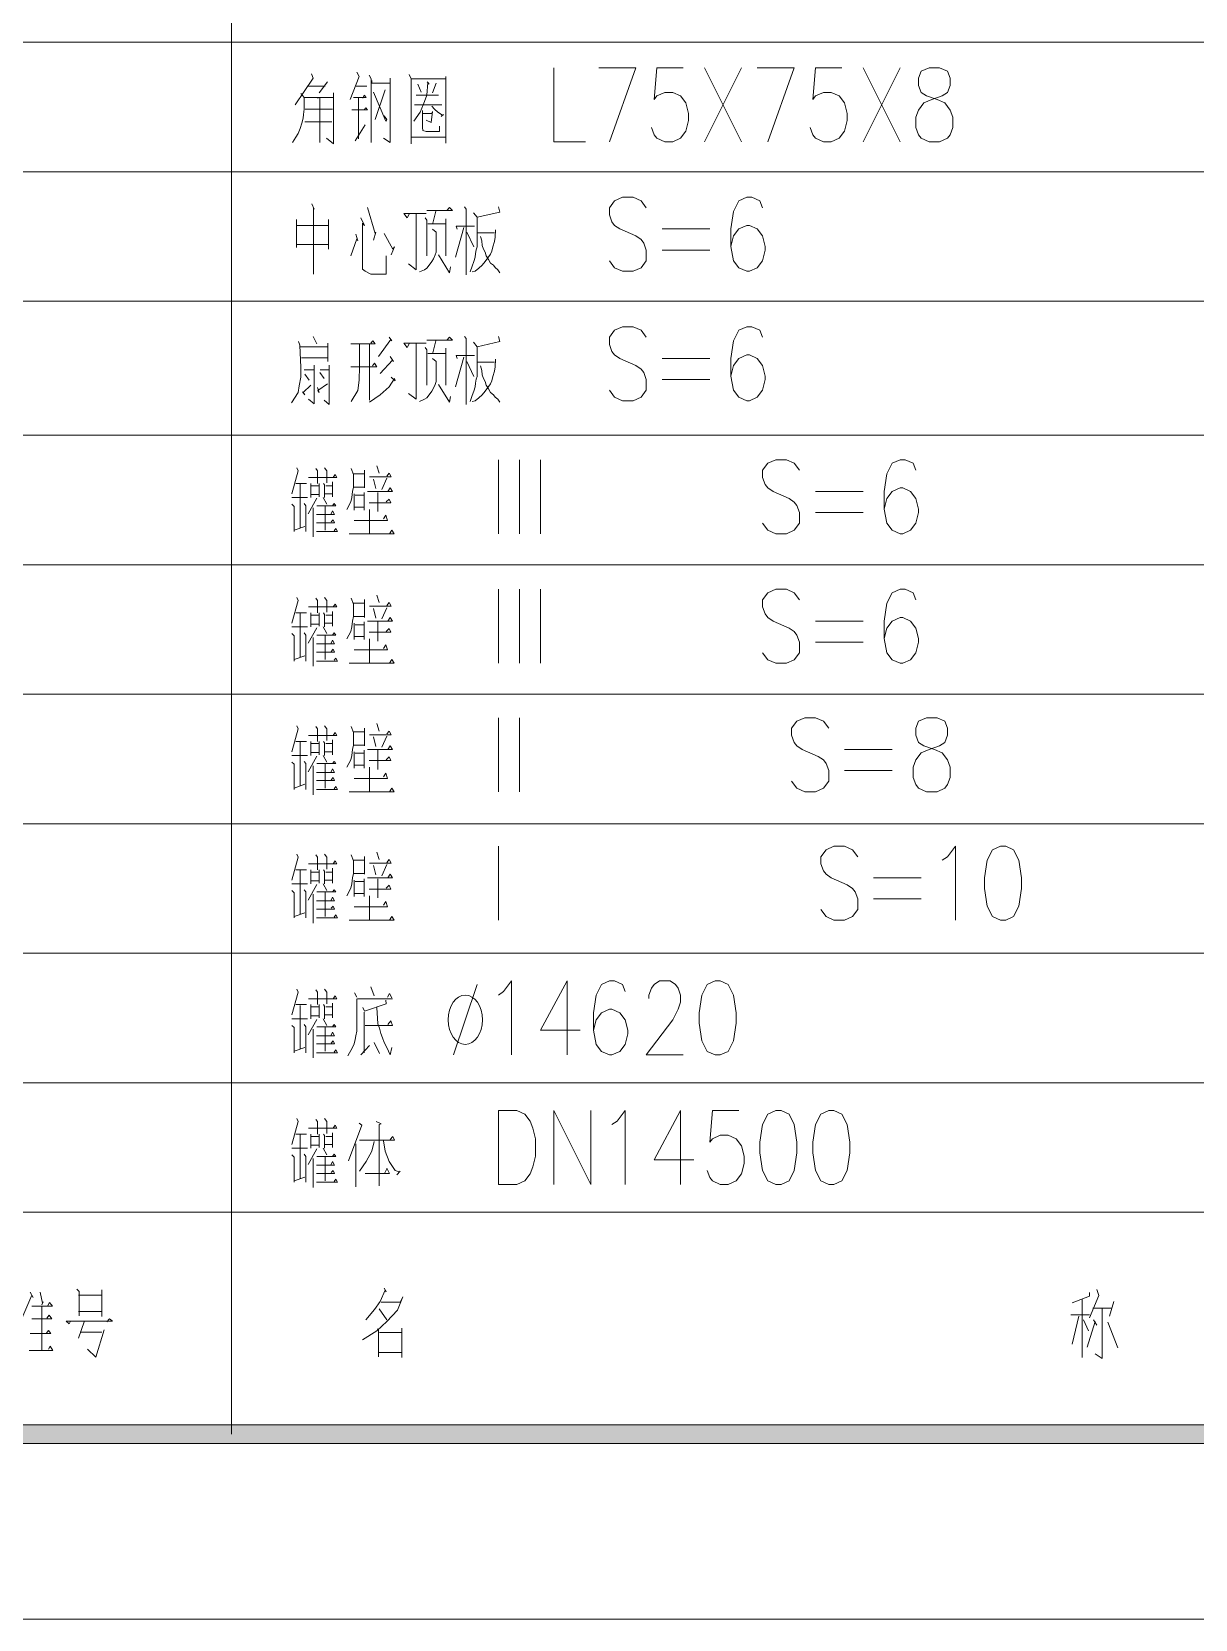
# Model space of a CAD drawing. Header units: millimetres. Extents: x 0 to 829, y 0 to 570.
# Drawn here: x 609.6 to 669.9, y 0 to 82.4 of the extents above; entities that cross this region are included whole.
import ezdxf

# ---------------------------------------------------------------- set-up
doc = ezdxf.new("R2010")
doc.units = ezdxf.units.MM

msp = doc.modelspace()

# ---------------------------------------------------------------- hatches: boundary and pattern name
h = msp.add_hatch(color=0)
h.dxf.hatch_style = 2
h.paths.add_polyline_path([(23.512639, 9.119306), (24.472194, 10.078861), (797.055528, 10.078861), (798.015083, 9.119306)])

# ---------------------------------------------------------------- linework, layer by layer
at = {"color": 0, "lineweight": 0}
for points in [[(0, 0), (0, 570.081833), (807.130861, 570.081833), (807.130861, 0)], [(656.138444, 80.489778), (655.729222, 80.306333), (655.591639, 79.942972), (655.591639, 79.576083), (655.729222, 79.209194), (656.004389, 79.02575), (656.551194, 78.845833), (656.963944, 78.662389), (657.235583, 78.2955), (657.373167, 77.932139), (657.373167, 77.381806), (657.235583, 77.014917), (657.098, 76.835), (656.688778, 76.651556), (656.138444, 76.651556), (655.729222, 76.835), (655.591639, 77.014917), (655.454056, 77.381806), (655.454056, 77.932139), (655.591639, 78.2955), (655.866806, 78.662389), (656.276028, 78.845833), (656.826361, 79.02575), (657.098, 79.209194), (657.235583, 79.576083), (657.235583, 79.942972), (657.098, 80.306333), (656.688778, 80.489778)], [(656.004389, 46.771278), (655.591639, 46.587833), (655.454056, 46.224472), (655.454056, 45.857583), (655.591639, 45.490694), (655.866806, 45.310778), (656.413611, 45.127333), (656.826361, 44.943889), (657.098, 44.577), (657.235583, 44.213639), (657.235583, 43.663306), (657.098, 43.299944), (656.963944, 43.1165), (656.551194, 42.933056), (656.004389, 42.933056), (655.591639, 43.1165), (655.454056, 43.299944), (655.316472, 43.663306), (655.316472, 44.213639), (655.454056, 44.577), (655.729222, 44.943889), (656.138444, 45.127333), (656.688778, 45.310778), (656.963944, 45.490694), (657.098, 45.857583), (657.098, 46.224472), (656.963944, 46.587833), (656.551194, 46.771278)], [(659.842611, 40.107306), (659.429861, 39.923861), (659.154694, 39.377056), (659.020639, 38.463361), (659.020639, 37.913028), (659.154694, 36.999333), (659.429861, 36.452528), (659.842611, 36.269083), (660.11425, 36.269083), (660.527, 36.452528), (660.802167, 36.999333), (660.93975, 37.913028), (660.93975, 38.463361), (660.802167, 39.377056), (660.527, 39.923861), (660.11425, 40.107306)], [(645.033, 33.111722), (644.623778, 32.928278), (644.348611, 32.381472), (644.211028, 31.467778), (644.211028, 30.917444), (644.348611, 30.00375), (644.623778, 29.456944), (645.033, 29.2735), (645.308167, 29.2735), (645.720917, 29.456944), (645.992556, 30.00375), (646.130139, 30.917444), (646.130139, 31.467778), (645.992556, 32.381472), (645.720917, 32.928278), (645.308167, 33.111722)], [(633.7935, 22.556611), (633.7935, 26.394833), (634.753056, 26.394833), (635.162278, 26.211389), (635.437444, 25.8445), (635.575028, 25.481139), (635.712611, 24.930806), (635.712611, 24.017111), (635.575028, 23.470306), (635.437444, 23.103417), (635.162278, 22.736528), (634.753056, 22.556611)], [(648.186833, 26.394833), (647.777611, 26.211389), (647.502444, 25.661056), (647.364861, 24.747361), (647.364861, 24.200556), (647.502444, 23.286861), (647.777611, 22.736528), (648.186833, 22.556611), (648.462, 22.556611), (648.87475, 22.736528), (649.146389, 23.286861), (649.283972, 24.200556), (649.283972, 24.747361), (649.146389, 25.661056), (648.87475, 26.211389), (648.462, 26.394833)], [(650.931444, 26.394833), (650.518694, 26.211389), (650.243528, 25.661056), (650.105944, 24.747361), (650.105944, 24.200556), (650.243528, 23.286861), (650.518694, 22.736528), (650.931444, 22.556611), (651.203083, 22.556611), (651.615833, 22.736528), (651.891, 23.286861), (652.025056, 24.200556), (652.025056, 24.747361), (651.891, 25.661056), (651.615833, 26.211389), (651.203083, 26.394833)], [(23.512639, 9.119306), (24.472194, 10.078861), (797.055528, 10.078861), (798.015083, 9.119306)]]:
    msp.add_lwpolyline(points, close=True, dxfattribs=at)
for points in [[(619.943444, 21.11375), (619.943444, 135.942917)], [(576.756389, 81.812694), (749.508139, 81.812694)], [(624.092111, 80.182861), (624.176778, 79.953556), (623.256028, 78.570667)], [(626.452194, 80.260472), (626.565083, 80.027639), (626.106472, 78.838778)], [(627.083667, 80.10525), (627.200083, 79.91475), (627.200083, 76.61275)], [(628.177278, 79.953556), (628.177278, 76.61275), (627.831556, 76.842056)], [(629.158, 80.144056), (629.274417, 79.91475), (629.274417, 76.535139), (629.274417, 76.880861), (631.059472, 76.880861), (631.059472, 76.573944), (631.059472, 80.027639), (631.059472, 79.91475), (629.274417, 79.91475)], [(636.672167, 80.489778), (636.672167, 76.651556), (638.316111, 76.651556)], [(639.0005, 80.489778), (640.919611, 80.489778), (639.550833, 76.651556)], [(643.389056, 80.489778), (642.01675, 80.489778), (641.882694, 78.845833), (642.01675, 79.02575), (642.4295, 79.209194), (642.84225, 79.209194), (643.251472, 79.02575), (643.526639, 78.662389), (643.664222, 78.112056), (643.664222, 77.748694), (643.526639, 77.198361), (643.251472, 76.835), (642.84225, 76.651556), (642.4295, 76.651556), (642.01675, 76.835), (641.882694, 77.014917), (641.745111, 77.381806)], [(644.486194, 76.651556), (646.405306, 80.489778)], [(644.486194, 80.489778), (646.405306, 76.651556)], [(647.227278, 80.489778), (649.146389, 80.489778), (647.777611, 76.651556)], [(651.615833, 80.489778), (650.243528, 80.489778), (650.105944, 78.845833), (650.243528, 79.02575), (650.656278, 79.209194), (651.0655, 79.209194), (651.47825, 79.02575), (651.753417, 78.662389), (651.891, 78.112056), (651.891, 77.748694), (651.753417, 77.198361), (651.47825, 76.835), (651.0655, 76.651556), (650.656278, 76.651556), (650.243528, 76.835), (650.105944, 77.014917), (649.971889, 77.381806)], [(652.712972, 76.651556), (654.632083, 80.489778)], [(652.712972, 80.489778), (654.632083, 76.651556)], [(623.541778, 79.145694), (623.714639, 78.955194), (623.714639, 78.341361), (623.686417, 78.069722), (623.658194, 77.879222), (623.60175, 77.611111), (623.513556, 77.343), (623.400667, 77.074889), (623.28425, 76.880861), (623.111389, 76.61275)], [(623.746389, 78.955194), (625.242167, 78.955194), (625.242167, 79.1845), (625.242167, 76.535139), (624.868222, 76.842056)], [(623.91925, 79.530222), (624.811778, 79.530222)], [(624.924667, 79.759528), (624.494278, 79.1845)], [(626.279333, 78.955194), (626.939028, 78.955194), (626.826139, 79.068083), (626.769694, 78.916389)], [(626.423972, 79.530222), (626.970778, 79.530222)], [(627.228306, 79.837139), (627.228306, 79.681917), (628.149056, 79.681917)], [(627.3165, 79.223306), (627.947972, 77.724), (628.004417, 77.801611), (627.863306, 77.995639)], [(627.91975, 79.339722), (627.401167, 77.801611)], [(630.106972, 79.759528), (630.195167, 79.646639), (630.135194, 79.720722), (630.07875, 79.068083), (629.905889, 78.609472), (629.733028, 78.186139), (629.415528, 77.724)], [(629.531944, 79.068083), (630.682, 79.068083)], [(629.620139, 79.646639), (629.789472, 79.223306)], [(630.569111, 79.681917), (630.368028, 79.1845)], [(623.774611, 78.341361), (625.185722, 78.341361)], [(624.406083, 78.916389), (624.5225, 78.955194), (624.5225, 76.61275)], [(626.191139, 78.302556), (626.999, 78.302556), (626.910806, 78.415444), (626.826139, 78.302556)], [(626.536861, 78.916389), (626.536861, 76.80325)], [(629.447278, 78.570667), (630.854861, 78.570667)], [(630.050528, 77.762806), (630.308056, 77.649917), (630.368028, 78.224944), (630.339806, 78.108528), (629.849444, 78.108528), (629.849444, 78.26375), (629.849444, 77.381806), (629.877667, 77.226583), (630.050528, 77.187778), (630.741972, 77.187778), (630.741972, 77.455889)], [(630.339806, 78.493056), (630.480917, 78.341361), (630.653778, 78.186139), (630.886611, 78.034444), (630.943056, 78.069722), (630.826639, 77.956833)], [(623.746389, 77.688722), (625.153972, 77.688722)], [(626.364, 76.690361), (626.882583, 77.5335)], [(576.756389, 75.092278), (749.508139, 75.092278)], [(624.120333, 73.427167), (624.233222, 73.159056), (624.205, 73.233139), (624.205, 69.779444), (624.205, 71.314028), (623.340694, 71.314028), (624.984639, 71.314028), (624.984639, 71.084722), (624.984639, 72.619306), (624.984639, 72.312389), (623.312472, 72.312389), (623.312472, 72.619306), (623.312472, 71.162333)], [(641.469944, 73.222556), (641.194778, 73.589444), (640.785556, 73.772889), (640.235222, 73.772889), (639.826, 73.589444), (639.550833, 73.222556), (639.550833, 72.859194), (639.688417, 72.492306), (639.826, 72.308861), (640.097639, 72.125417), (640.919611, 71.762056), (641.194778, 71.578611), (641.332361, 71.395167), (641.469944, 71.028278), (641.469944, 70.481472), (641.194778, 70.114583), (640.785556, 69.931139), (640.235222, 69.931139), (639.826, 70.114583), (639.550833, 70.481472)], [(647.502444, 73.222556), (647.364861, 73.589444), (646.952111, 73.772889), (646.680472, 73.772889), (646.267722, 73.589444), (645.992556, 73.039111), (645.8585, 72.125417), (645.8585, 71.211722), (645.992556, 70.481472), (646.267722, 70.114583), (646.680472, 69.931139), (646.818056, 69.931139), (647.227278, 70.114583), (647.502444, 70.481472), (647.640028, 71.028278), (647.640028, 71.211722), (647.502444, 71.762056), (647.227278, 72.125417), (646.818056, 72.308861), (646.680472, 72.308861), (646.267722, 72.125417), (645.992556, 71.762056), (645.8585, 71.211722)], [(626.653278, 72.696917), (626.854361, 72.312389), (626.737944, 72.428806), (626.737944, 70.047556), (626.882583, 69.931139), (627.171861, 69.779444), (627.976194, 69.779444), (627.976194, 70.739)], [(626.999, 73.233139), (627.401167, 71.889056), (627.429389, 71.966667), (627.3165, 71.543333)], [(629.186222, 72.926222), (629.069806, 72.696917), (628.896944, 72.926222), (630.050528, 72.926222)], [(629.531944, 72.926222), (629.531944, 70.00875), (629.129778, 70.315667)], [(629.994083, 72.696917), (630.07875, 72.5805), (630.07875, 70.739)], [(630.07875, 73.081444), (631.405194, 73.081444), (631.260556, 73.233139), (631.115917, 73.081444)], [(630.540889, 73.042639), (630.39625, 72.428806)], [(631.059472, 72.658111), (631.059472, 70.739)], [(632.036667, 73.271944), (632.124861, 73.159056), (632.124861, 69.740639)], [(632.699889, 72.735722), (632.699889, 71.201139), (632.639917, 71.045917), (632.611694, 70.855417), (632.583472, 70.661389), (632.527028, 70.432083), (632.438833, 70.202778), (632.325944, 69.895861)], [(633.7935, 73.271944), (633.878167, 73.003833), (632.699889, 72.735722), (632.498806, 72.965028)], [(626.392222, 71.853778), (626.508639, 71.508056), (626.452194, 71.620944), (626.134694, 70.739)], [(627.863306, 71.889056), (628.321917, 71.084722), (628.410111, 71.201139), (628.23725, 70.777806)], [(630.368028, 72.121889), (630.569111, 71.966667), (630.569111, 70.9295), (630.512667, 70.777806), (630.424472, 70.583778), (630.339806, 70.432083), (630.195167, 70.241583), (630.07875, 70.086361), (629.962333, 70.00875), (629.704806, 69.895861)], [(630.135194, 72.39), (631.087694, 72.39)], [(632.008444, 72.195972), (631.574528, 70.661389)], [(631.662722, 72.121889), (631.606278, 72.273583), (632.55525, 72.273583)], [(632.153083, 71.966667), (632.527028, 71.201139)], [(633.648861, 72.083083), (633.620639, 71.698556), (633.592417, 71.46925), (633.504222, 71.201139), (633.447778, 70.968306), (633.391333, 70.816611), (633.246694, 70.622583), (633.102056, 70.432083), (632.957417, 70.241583), (632.784556, 70.086361), (632.583472, 69.931139), (632.438833, 69.895861)], [(632.699889, 71.927861), (633.592417, 71.927861)], [(632.87275, 71.737361), (632.929194, 71.508056), (632.957417, 71.275222), (633.017389, 71.084722), (633.102056, 70.9295), (633.1585, 70.739), (633.274917, 70.5485), (633.391333, 70.354472), (633.532444, 70.241583), (633.620639, 70.125167), (633.765278, 70.00875), (633.878167, 69.857056)], [(642.291917, 72.125417), (644.761361, 72.125417)], [(642.291917, 71.028278), (644.761361, 71.028278)], [(630.682, 70.777806), (631.260556, 69.857056), (631.317, 70.163972)], [(576.756389, 68.375389), (749.508139, 68.375389)], [(641.469944, 66.505667), (641.194778, 66.869028), (640.785556, 67.052472), (640.235222, 67.052472), (639.826, 66.869028), (639.550833, 66.505667), (639.550833, 66.138778), (639.688417, 65.775417), (639.826, 65.591972), (640.097639, 65.408528), (640.919611, 65.041639), (641.194778, 64.858194), (641.332361, 64.678278), (641.469944, 64.311389), (641.469944, 63.764583), (641.194778, 63.397694), (640.785556, 63.21425), (640.235222, 63.21425), (639.826, 63.397694), (639.550833, 63.764583)], [(647.502444, 66.505667), (647.364861, 66.869028), (646.952111, 67.052472), (646.680472, 67.052472), (646.267722, 66.869028), (645.992556, 66.322222), (645.8585, 65.408528), (645.8585, 64.494833), (645.992556, 63.764583), (646.267722, 63.397694), (646.680472, 63.21425), (646.818056, 63.21425), (647.227278, 63.397694), (647.502444, 63.764583), (647.640028, 64.311389), (647.640028, 64.494833), (647.502444, 65.041639), (647.227278, 65.408528), (646.818056, 65.591972), (646.680472, 65.591972), (646.267722, 65.408528), (645.992556, 65.041639), (645.8585, 64.494833)], [(623.428889, 66.286944), (623.485333, 66.092917), (623.541778, 64.942861), (623.541778, 64.441917), (623.457111, 63.983306), (623.400667, 63.637583), (623.054944, 63.097833)], [(623.513556, 66.015306), (624.952889, 66.015306), (624.952889, 66.209333), (624.952889, 65.249778), (624.952889, 65.440278), (623.573528, 65.440278)], [(624.176778, 66.555056), (624.377861, 66.170528)], [(626.134694, 66.170528), (627.401167, 66.170528), (627.28475, 66.32575), (627.171861, 66.209333)], [(626.596833, 66.131722), (626.596833, 64.981667), (626.565083, 64.290222), (626.508639, 63.750472), (626.162917, 63.175444)], [(627.111889, 63.253056), (627.111889, 66.131722)], [(628.120833, 66.51625), (628.265472, 66.32575), (628.209028, 66.399833), (627.574028, 65.517889)], [(629.186222, 66.209333), (629.069806, 65.980028), (628.896944, 66.209333), (630.050528, 66.209333)], [(629.531944, 66.209333), (629.531944, 63.291861), (629.129778, 63.598778)], [(629.994083, 65.980028), (630.07875, 65.863611), (630.07875, 64.022111)], [(630.07875, 66.361028), (631.405194, 66.361028), (631.260556, 66.51625), (631.115917, 66.361028)], [(630.540889, 66.32575), (630.39625, 65.708389)], [(631.059472, 65.941222), (631.059472, 64.022111)], [(632.036667, 66.555056), (632.124861, 66.438639), (632.124861, 63.02375)], [(632.699889, 66.015306), (632.699889, 64.480722), (632.639917, 64.329028), (632.611694, 64.135), (632.583472, 63.9445), (632.527028, 63.715194), (632.438833, 63.482361), (632.325944, 63.175444)], [(633.7935, 66.555056), (633.878167, 66.286944), (632.699889, 66.015306), (632.498806, 66.248139)], [(626.134694, 64.981667), (627.489361, 64.981667), (627.372944, 65.172167), (627.256528, 65.020472)], [(628.177278, 65.517889), (628.350139, 65.249778), (628.293694, 65.327389), (627.662222, 64.635944)], [(630.368028, 65.401472), (630.569111, 65.249778), (630.569111, 64.212611), (630.512667, 64.060917), (630.424472, 63.866889), (630.339806, 63.715194), (630.195167, 63.521167), (630.07875, 63.369472), (629.962333, 63.291861), (629.704806, 63.175444)], [(630.135194, 65.673111), (631.087694, 65.673111)], [(632.008444, 65.479083), (631.574528, 63.9445)], [(631.662722, 65.401472), (631.606278, 65.556694), (632.55525, 65.556694)], [(632.153083, 65.249778), (632.527028, 64.480722)], [(633.648861, 65.366194), (633.620639, 64.981667), (633.592417, 64.748833), (633.504222, 64.480722), (633.447778, 64.251417), (633.391333, 64.096194), (633.246694, 63.905694), (633.102056, 63.715194), (632.957417, 63.521167), (632.784556, 63.369472), (632.583472, 63.21425), (632.438833, 63.175444)], [(632.699889, 65.210972), (633.592417, 65.210972)], [(642.291917, 65.408528), (644.761361, 65.408528)], [(623.714639, 64.826444), (624.233222, 64.826444), (624.233222, 65.05575), (624.233222, 63.062556), (623.947472, 63.291861)], [(623.746389, 64.597139), (623.975694, 64.290222)], [(624.5225, 64.67475), (624.751806, 64.367833)], [(624.550722, 64.826444), (625.012861, 64.826444), (625.012861, 65.05575), (625.012861, 63.02375), (624.751806, 63.253056)], [(628.23725, 64.441917), (628.438333, 64.251417), (628.410111, 64.367833), (628.120833, 63.9445), (627.662222, 63.521167), (627.111889, 63.136639)], [(632.87275, 65.020472), (632.929194, 64.787639), (632.957417, 64.558333), (633.017389, 64.367833), (633.102056, 64.212611), (633.1585, 64.022111), (633.274917, 63.828083), (633.391333, 63.637583), (633.532444, 63.521167), (633.620639, 63.408278), (633.765278, 63.291861), (633.878167, 63.136639)], [(642.291917, 64.311389), (644.761361, 64.311389)], [(623.629972, 63.676389), (623.746389, 63.521167), (623.658194, 63.637583), (624.060361, 64.022111)], [(624.406083, 63.905694), (624.494278, 63.637583), (624.434306, 63.750472), (624.924667, 64.096194)], [(630.682, 64.060917), (631.260556, 63.136639), (631.317, 63.443556)], [(576.756389, 61.425667), (749.508139, 61.425667)], [(633.7935, 56.313917), (633.7935, 60.152139)], [(634.887111, 56.313917), (634.887111, 60.152139)], [(635.98425, 56.313917), (635.98425, 60.152139)], [(649.421556, 59.605333), (649.146389, 59.968694), (648.737167, 60.152139), (648.186833, 60.152139), (647.777611, 59.968694), (647.502444, 59.605333), (647.502444, 59.238444), (647.640028, 58.871556), (647.777611, 58.691639), (648.04925, 58.508194), (648.87475, 58.141306), (649.146389, 57.957861), (649.283972, 57.777944), (649.421556, 57.411056), (649.421556, 56.860722), (649.146389, 56.497361), (648.737167, 56.313917), (648.186833, 56.313917), (647.777611, 56.497361), (647.502444, 56.860722)], [(655.454056, 59.605333), (655.316472, 59.968694), (654.90725, 60.152139), (654.632083, 60.152139), (654.219333, 59.968694), (653.947694, 59.421889), (653.810111, 58.508194), (653.810111, 57.5945), (653.947694, 56.860722), (654.219333, 56.497361), (654.632083, 56.313917), (654.769667, 56.313917), (655.178889, 56.497361), (655.454056, 56.860722), (655.591639, 57.411056), (655.591639, 57.5945), (655.454056, 58.141306), (655.178889, 58.508194), (654.769667, 58.691639), (654.632083, 58.691639), (654.219333, 58.508194), (653.947694, 58.141306), (653.810111, 57.5945)], [(623.340694, 59.728806), (623.400667, 59.577111), (623.083167, 58.38825)], [(623.947472, 59.231389), (625.415028, 59.231389), (625.326833, 59.386611), (625.213944, 59.231389)], [(624.321417, 59.693528), (624.406083, 59.577111), (624.406083, 58.924472)], [(624.780028, 59.728806), (624.896444, 59.577111), (624.896444, 58.963278)], [(626.162917, 59.693528), (626.279333, 59.386611), (626.279333, 58.733972), (626.219361, 58.501139), (626.191139, 58.194222), (626.134694, 57.964917), (625.933611, 57.580389)], [(626.279333, 59.421889), (626.854361, 59.421889)], [(626.854361, 59.615917), (626.854361, 58.695167)], [(627.111889, 59.270194), (628.23725, 59.270194), (628.120833, 59.460694), (628.004417, 59.309)], [(627.489361, 59.845222), (627.60225, 59.460694)], [(623.28425, 58.924472), (623.831056, 58.924472)], [(623.513556, 58.885667), (623.513556, 56.620833)], [(624.060361, 58.924472), (624.060361, 58.194222)], [(624.060361, 58.808056), (624.466056, 58.808056)], [(624.494278, 58.924472), (624.494278, 58.233028)], [(624.723583, 58.924472), (624.780028, 58.846861), (624.780028, 58.194222)], [(624.84, 58.808056), (625.185722, 58.808056)], [(625.185722, 59.002083), (625.185722, 58.233028)], [(626.279333, 58.733972), (626.826139, 58.733972)], [(626.999, 58.501139), (628.293694, 58.501139), (628.177278, 58.695167), (628.064389, 58.501139)], [(627.3165, 59.153778), (627.429389, 58.656361)], [(628.004417, 59.192583), (627.746889, 58.617556)], [(650.243528, 58.508194), (652.712972, 58.508194)], [(623.083167, 58.194222), (623.8875, 58.194222)], [(623.083167, 57.8485), (623.199583, 57.735611), (623.199583, 56.430333)], [(623.714639, 57.887306), (623.802833, 57.770889), (623.802833, 56.430333)], [(624.377861, 58.155417), (623.91925, 57.351083)], [(624.060361, 58.349444), (624.494278, 58.349444)], [(624.176778, 57.658), (624.176778, 56.158694)], [(624.377861, 57.770889), (625.358583, 57.770889), (625.270389, 57.887306), (625.185722, 57.770889)], [(624.695361, 58.194222), (624.896444, 57.8485)], [(624.811778, 58.38825), (625.185722, 58.38825)], [(624.811778, 57.770889), (624.811778, 56.504417)], [(626.307556, 58.38825), (626.307556, 57.541583)], [(626.335778, 57.696806), (626.826139, 57.696806)], [(626.364, 58.310639), (626.797917, 58.310639)], [(626.826139, 58.462333), (626.826139, 57.541583)], [(627.083667, 57.926111), (628.209028, 57.926111), (628.120833, 58.116611), (627.976194, 57.964917)], [(627.545806, 58.462333), (627.545806, 57.463972)], [(624.349639, 57.312278), (625.298611, 57.312278), (625.185722, 57.502778), (625.097528, 57.312278)], [(624.349639, 56.888944), (625.298611, 56.888944), (625.213944, 57.044167), (625.12575, 56.92775)], [(626.307556, 57.005361), (628.036167, 57.005361), (627.947972, 57.273472), (627.831556, 57.082972)], [(627.111889, 57.580389), (627.111889, 56.313917)], [(650.243528, 57.411056), (652.712972, 57.411056)], [(623.199583, 56.504417), (623.746389, 56.698444)], [(624.349639, 56.430333), (625.44325, 56.430333), (625.358583, 56.582028), (625.270389, 56.465611)], [(626.0465, 56.313917), (628.381889, 56.313917), (628.265472, 56.504417), (628.149056, 56.313917)], [(576.756389, 54.70525), (749.508139, 54.70525)], [(623.340694, 53.011917), (623.400667, 52.860222), (623.083167, 51.667833)], [(624.321417, 52.973111), (624.406083, 52.860222), (624.406083, 52.207583)], [(624.780028, 53.011917), (624.896444, 52.860222), (624.896444, 52.242861)], [(626.162917, 52.973111), (626.279333, 52.666194), (626.279333, 52.013556), (626.219361, 51.78425), (626.191139, 51.477333), (626.134694, 51.248028), (625.933611, 50.8635)], [(626.854361, 52.8955), (626.854361, 51.97475)], [(627.111889, 52.553306), (628.23725, 52.553306), (628.120833, 52.743806), (628.004417, 52.588583)], [(627.489361, 53.128333), (627.60225, 52.743806)], [(633.7935, 49.597028), (633.7935, 53.43525)], [(634.887111, 49.597028), (634.887111, 53.43525)], [(635.98425, 49.597028), (635.98425, 53.43525)], [(649.421556, 52.884917), (649.146389, 53.251806), (648.737167, 53.43525), (648.186833, 53.43525), (647.777611, 53.251806), (647.502444, 52.884917), (647.502444, 52.521556), (647.640028, 52.154667), (647.777611, 51.971222), (648.04925, 51.787778), (648.87475, 51.424417), (649.146389, 51.240972), (649.283972, 51.057528), (649.421556, 50.694167), (649.421556, 50.143833), (649.146389, 49.776944), (648.737167, 49.597028), (648.186833, 49.597028), (647.777611, 49.776944), (647.502444, 50.143833)], [(655.454056, 52.884917), (655.316472, 53.251806), (654.90725, 53.43525), (654.632083, 53.43525), (654.219333, 53.251806), (653.947694, 52.705), (653.810111, 51.787778), (653.810111, 50.874083), (653.947694, 50.143833), (654.219333, 49.776944), (654.632083, 49.597028), (654.769667, 49.597028), (655.178889, 49.776944), (655.454056, 50.143833), (655.591639, 50.694167), (655.591639, 50.874083), (655.454056, 51.424417), (655.178889, 51.787778), (654.769667, 51.971222), (654.632083, 51.971222), (654.219333, 51.787778), (653.947694, 51.424417), (653.810111, 50.874083)], [(623.28425, 52.207583), (623.831056, 52.207583)], [(623.513556, 52.168778), (623.513556, 49.903944)], [(623.947472, 52.5145), (625.415028, 52.5145), (625.326833, 52.666194), (625.213944, 52.5145)], [(624.060361, 52.207583), (624.060361, 51.477333)], [(624.060361, 52.091167), (624.466056, 52.091167)], [(624.494278, 52.207583), (624.494278, 51.516139)], [(624.723583, 52.207583), (624.780028, 52.129972), (624.780028, 51.477333)], [(624.84, 52.091167), (625.185722, 52.091167)], [(625.185722, 52.281667), (625.185722, 51.516139)], [(626.279333, 52.705), (626.854361, 52.705)], [(626.279333, 52.013556), (626.826139, 52.013556)], [(626.999, 51.78425), (628.293694, 51.78425), (628.177278, 51.97475), (628.064389, 51.78425)], [(627.3165, 52.436889), (627.429389, 51.935944)], [(628.004417, 52.475694), (627.746889, 51.900667)], [(623.083167, 51.477333), (623.8875, 51.477333)], [(623.083167, 51.131611), (623.199583, 51.015194), (623.199583, 49.709917)], [(623.714639, 51.170417), (623.802833, 51.054), (623.802833, 49.709917)], [(624.377861, 51.438528), (623.91925, 50.630667)], [(624.060361, 51.629028), (624.494278, 51.629028)], [(624.377861, 51.054), (625.358583, 51.054), (625.270389, 51.170417), (625.185722, 51.054)], [(624.695361, 51.477333), (624.896444, 51.131611)], [(624.811778, 51.667833), (625.185722, 51.667833)], [(626.307556, 51.667833), (626.307556, 50.824694)], [(626.364, 51.590222), (626.797917, 51.590222)], [(626.826139, 51.745444), (626.826139, 50.824694)], [(627.083667, 51.209222), (628.209028, 51.209222), (628.120833, 51.399722), (627.976194, 51.248028)], [(627.545806, 51.745444), (627.545806, 50.747083)], [(650.243528, 51.787778), (652.712972, 51.787778)], [(624.176778, 50.937583), (624.176778, 49.441806)], [(624.349639, 50.595389), (625.298611, 50.595389), (625.185722, 50.785889), (625.097528, 50.595389)], [(624.349639, 50.172056), (625.298611, 50.172056), (625.213944, 50.32375), (625.12575, 50.210861)], [(624.811778, 51.054), (624.811778, 49.787528)], [(626.307556, 50.284944), (628.036167, 50.284944), (627.947972, 50.556583), (627.831556, 50.362556)], [(626.335778, 50.976389), (626.826139, 50.976389)], [(627.111889, 50.8635), (627.111889, 49.597028)], [(650.243528, 50.694167), (652.712972, 50.694167)], [(623.199583, 49.787528), (623.746389, 49.978028)], [(624.349639, 49.709917), (625.44325, 49.709917), (625.358583, 49.865139), (625.270389, 49.748722)], [(626.0465, 49.597028), (628.381889, 49.597028), (628.265472, 49.787528), (628.149056, 49.597028)], [(576.756389, 47.988361), (749.508139, 47.988361)], [(623.340694, 46.347944), (623.400667, 46.19625), (623.083167, 45.007389)], [(624.321417, 46.312667), (624.406083, 46.19625), (624.406083, 45.543611)], [(624.780028, 46.347944), (624.896444, 46.19625), (624.896444, 45.582417)], [(626.162917, 46.312667), (626.279333, 46.002222), (626.279333, 45.349583), (626.219361, 45.120278), (626.191139, 44.813361), (626.134694, 44.584056), (625.933611, 44.199528)], [(626.854361, 46.235056), (626.854361, 45.314306)], [(627.489361, 46.464361), (627.60225, 46.079833)], [(633.7935, 42.933056), (633.7935, 46.771278)], [(634.887111, 42.933056), (634.887111, 46.771278)], [(650.931444, 46.224472), (650.656278, 46.587833), (650.243528, 46.771278), (649.696722, 46.771278), (649.283972, 46.587833), (649.008806, 46.224472), (649.008806, 45.857583), (649.146389, 45.490694), (649.283972, 45.310778), (649.559139, 45.127333), (650.381111, 44.760444), (650.656278, 44.577), (650.793861, 44.393556), (650.931444, 44.030194), (650.931444, 43.479861), (650.656278, 43.1165), (650.243528, 42.933056), (649.696722, 42.933056), (649.283972, 43.1165), (649.008806, 43.479861)], [(623.28425, 45.543611), (623.831056, 45.543611)], [(623.513556, 45.504806), (623.513556, 43.239972)], [(623.947472, 45.850528), (625.415028, 45.850528), (625.326833, 46.002222), (625.213944, 45.850528)], [(624.060361, 45.543611), (624.060361, 44.813361)], [(624.060361, 45.427194), (624.466056, 45.427194)], [(624.494278, 45.543611), (624.494278, 44.852167)], [(624.723583, 45.543611), (624.780028, 45.466), (624.780028, 44.813361)], [(624.84, 45.427194), (625.185722, 45.427194)], [(625.185722, 45.621222), (625.185722, 44.852167)], [(626.279333, 46.041028), (626.854361, 46.041028)], [(626.279333, 45.349583), (626.826139, 45.349583)], [(626.999, 45.120278), (628.293694, 45.120278), (628.177278, 45.314306), (628.064389, 45.120278)], [(627.111889, 45.889333), (628.23725, 45.889333), (628.120833, 46.079833), (628.004417, 45.928139)], [(627.3165, 45.772917), (627.429389, 45.2755)], [(628.004417, 45.811722), (627.746889, 45.236694)], [(623.083167, 44.813361), (623.8875, 44.813361)], [(623.714639, 44.506444), (623.802833, 44.390028), (623.802833, 43.049472)], [(624.377861, 44.774556), (623.91925, 43.970222)], [(624.060361, 44.968583), (624.494278, 44.968583)], [(624.377861, 44.390028), (625.358583, 44.390028), (625.270389, 44.506444), (625.185722, 44.390028)], [(624.695361, 44.813361), (624.896444, 44.467639)], [(624.811778, 45.007389), (625.185722, 45.007389)], [(626.307556, 45.007389), (626.307556, 44.160722)], [(626.364, 44.929778), (626.797917, 44.929778)], [(626.826139, 45.081472), (626.826139, 44.160722)], [(627.083667, 44.54525), (628.209028, 44.54525), (628.120833, 44.73575), (627.976194, 44.584056)], [(627.545806, 45.081472), (627.545806, 44.083111)], [(651.753417, 45.127333), (654.219333, 45.127333)], [(623.083167, 44.467639), (623.199583, 44.35475), (623.199583, 43.049472)], [(624.176778, 44.277139), (624.176778, 42.777833)], [(624.349639, 43.931417), (625.298611, 43.931417), (625.185722, 44.121917), (625.097528, 43.931417)], [(624.349639, 43.508083), (625.298611, 43.508083), (625.213944, 43.663306), (625.12575, 43.546889)], [(624.811778, 44.390028), (624.811778, 43.123556)], [(626.307556, 43.6245), (628.036167, 43.6245), (627.947972, 43.892611), (627.831556, 43.702111)], [(626.335778, 44.315944), (626.826139, 44.315944)], [(627.111889, 44.199528), (627.111889, 42.933056)], [(651.753417, 44.030194), (654.219333, 44.030194)], [(623.199583, 43.123556), (623.746389, 43.317583)], [(624.349639, 43.049472), (625.44325, 43.049472), (625.358583, 43.201167), (625.270389, 43.08475)], [(626.0465, 42.933056), (628.381889, 42.933056), (628.265472, 43.123556), (628.149056, 42.933056)], [(576.756389, 41.271472), (749.508139, 41.271472)], [(623.340694, 39.6875), (623.400667, 39.532278), (623.083167, 38.343417)], [(624.321417, 39.648694), (624.406083, 39.532278), (624.406083, 38.879639)], [(624.780028, 39.6875), (624.896444, 39.532278), (624.896444, 38.918444)], [(626.162917, 39.648694), (626.279333, 39.341778), (626.279333, 38.689139), (626.219361, 38.456306), (626.191139, 38.149389), (626.134694, 37.920083), (625.933611, 37.535556)], [(626.854361, 39.571083), (626.854361, 38.650333)], [(627.489361, 39.800389), (627.60225, 39.415861)], [(633.7935, 36.269083), (633.7935, 40.107306)], [(652.437806, 39.5605), (652.162639, 39.923861), (651.753417, 40.107306), (651.203083, 40.107306), (650.793861, 39.923861), (650.518694, 39.5605), (650.518694, 39.193611), (650.656278, 38.83025), (650.793861, 38.646806), (651.0655, 38.463361), (651.891, 38.096472), (652.162639, 37.913028), (652.300222, 37.733111), (652.437806, 37.366222), (652.437806, 36.819417), (652.162639, 36.452528), (651.753417, 36.269083), (651.203083, 36.269083), (650.793861, 36.452528), (650.518694, 36.819417)], [(656.826361, 39.377056), (657.098, 39.5605), (657.51075, 40.107306), (657.51075, 36.269083)], [(623.28425, 38.879639), (623.831056, 38.879639)], [(623.513556, 38.840833), (623.513556, 36.576)], [(623.947472, 39.186556), (625.415028, 39.186556), (625.326833, 39.341778), (625.213944, 39.186556)], [(624.060361, 38.879639), (624.060361, 38.149389)], [(624.060361, 38.763222), (624.466056, 38.763222)], [(624.494278, 38.879639), (624.494278, 38.188194)], [(624.723583, 38.879639), (624.780028, 38.802028), (624.780028, 38.149389)], [(624.84, 38.763222), (625.185722, 38.763222)], [(625.185722, 38.95725), (625.185722, 38.188194)], [(626.279333, 39.380583), (626.854361, 39.380583)], [(627.111889, 39.225361), (628.23725, 39.225361), (628.120833, 39.415861), (628.004417, 39.264167)], [(627.3165, 39.108944), (627.429389, 38.611528)], [(628.004417, 39.14775), (627.746889, 38.572722)], [(623.083167, 38.149389), (623.8875, 38.149389)], [(624.377861, 38.110583), (623.91925, 37.30625)], [(624.060361, 38.304611), (624.494278, 38.304611)], [(624.695361, 38.149389), (624.896444, 37.803667)], [(624.811778, 38.343417), (625.185722, 38.343417)], [(626.279333, 38.689139), (626.826139, 38.689139)], [(626.307556, 38.343417), (626.307556, 37.49675)], [(626.364, 38.265806), (626.797917, 38.265806)], [(626.826139, 38.4175), (626.826139, 37.49675)], [(626.999, 38.456306), (628.293694, 38.456306), (628.177278, 38.650333), (628.064389, 38.456306)], [(627.083667, 37.881278), (628.209028, 37.881278), (628.120833, 38.075306), (627.976194, 37.920083)], [(627.545806, 38.4175), (627.545806, 37.422667)], [(653.259778, 38.463361), (655.729222, 38.463361)], [(623.083167, 37.803667), (623.199583, 37.690778), (623.199583, 36.3855)], [(623.714639, 37.842472), (623.802833, 37.729583), (623.802833, 36.3855)], [(624.176778, 37.613167), (624.176778, 36.117389)], [(624.349639, 37.267444), (625.298611, 37.267444), (625.185722, 37.457944), (625.097528, 37.267444)], [(624.377861, 37.729583), (625.358583, 37.729583), (625.270389, 37.842472), (625.185722, 37.729583)], [(624.811778, 37.729583), (624.811778, 36.459583)], [(626.307556, 36.960528), (628.036167, 36.960528), (627.947972, 37.228639), (627.831556, 37.038139)], [(626.335778, 37.651972), (626.826139, 37.651972)], [(627.111889, 37.535556), (627.111889, 36.269083)], [(653.259778, 37.366222), (655.729222, 37.366222)], [(623.199583, 36.459583), (623.746389, 36.653611)], [(624.349639, 36.844111), (625.298611, 36.844111), (625.213944, 36.999333), (625.12575, 36.882917)], [(624.349639, 36.3855), (625.44325, 36.3855), (625.358583, 36.537194), (625.270389, 36.424306)], [(626.0465, 36.269083), (628.381889, 36.269083), (628.265472, 36.459583), (628.149056, 36.269083)], [(576.756389, 34.551056), (749.508139, 34.551056)], [(633.7935, 32.381472), (634.065139, 32.564917), (634.477889, 33.111722), (634.477889, 29.2735)], [(637.356556, 33.111722), (635.98425, 30.554083), (638.040944, 30.554083)], [(637.356556, 33.111722), (637.356556, 29.2735)], [(640.372806, 32.564917), (640.235222, 32.928278), (639.826, 33.111722), (639.550833, 33.111722), (639.138083, 32.928278), (638.866444, 32.381472), (638.728861, 31.467778), (638.728861, 30.554083), (638.866444, 29.820306), (639.138083, 29.456944), (639.550833, 29.2735), (639.688417, 29.2735), (640.097639, 29.456944), (640.372806, 29.820306), (640.510389, 30.370639), (640.510389, 30.554083), (640.372806, 31.100889), (640.097639, 31.467778), (639.688417, 31.651222), (639.550833, 31.651222), (639.138083, 31.467778), (638.866444, 31.100889), (638.728861, 30.554083)], [(641.607528, 32.198028), (641.607528, 32.381472), (641.745111, 32.744833), (641.882694, 32.928278), (642.154333, 33.111722), (642.704667, 33.111722), (642.976306, 32.928278), (643.113889, 32.744833), (643.251472, 32.381472), (643.251472, 32.014583), (643.113889, 31.651222), (642.84225, 31.100889), (641.469944, 29.2735), (643.389056, 29.2735)], [(623.340694, 32.688389), (623.400667, 32.536694), (623.083167, 31.347833)], [(623.947472, 32.190972), (625.415028, 32.190972), (625.326833, 32.342667), (625.213944, 32.190972)], [(624.321417, 32.653111), (624.406083, 32.536694), (624.406083, 31.884056)], [(624.780028, 32.688389), (624.896444, 32.536694), (624.896444, 31.922861)], [(626.452194, 32.190972), (626.452194, 30.769278), (626.452194, 30.501167), (626.392222, 30.271861), (626.364, 30.077833), (626.307556, 29.848528), (626.219361, 29.658028), (625.990056, 29.234694)], [(626.335778, 32.497889), (626.452194, 32.268583)], [(626.480417, 32.190972), (628.293694, 32.190972)], [(627.171861, 32.804806), (627.344722, 32.342667)], [(628.265472, 32.229778), (628.149056, 32.459083), (628.036167, 32.268583)], [(632.696361, 32.928278), (631.461639, 29.2735)], [(623.28425, 31.884056), (623.831056, 31.884056)], [(623.513556, 31.84525), (623.513556, 29.580417)], [(624.060361, 31.884056), (624.060361, 31.153806)], [(624.060361, 31.767639), (624.466056, 31.767639)], [(624.060361, 31.309028), (624.494278, 31.309028)], [(624.494278, 31.884056), (624.494278, 31.192611)], [(624.723583, 31.884056), (624.780028, 31.806444), (624.780028, 31.153806)], [(624.811778, 31.347833), (625.185722, 31.347833)], [(624.84, 31.767639), (625.185722, 31.767639)], [(625.185722, 31.961667), (625.185722, 31.192611)], [(627.947972, 32.113361), (627.976194, 31.922861), (626.854361, 31.538333), (626.769694, 31.728833)], [(626.826139, 31.499528), (626.826139, 29.389917)], [(627.489361, 31.728833), (627.545806, 30.885694), (627.630472, 30.656389), (627.690444, 30.38475), (627.775111, 30.155444), (627.863306, 29.926139), (628.004417, 29.658028), (628.177278, 29.2735), (628.265472, 29.658028)], [(623.083167, 31.153806), (623.8875, 31.153806)], [(623.083167, 30.808083), (623.199583, 30.695194), (623.199583, 29.389917)], [(623.714639, 30.846889), (623.802833, 30.730472), (623.802833, 29.389917)], [(624.377861, 31.115), (623.91925, 30.310667)], [(624.176778, 30.617583), (624.176778, 29.118278)], [(624.377861, 30.730472), (625.358583, 30.730472), (625.270389, 30.846889), (625.185722, 30.730472)], [(624.695361, 31.153806), (624.896444, 30.808083)], [(624.811778, 30.730472), (624.811778, 29.464)], [(626.882583, 30.808083), (628.293694, 30.808083), (628.209028, 31.037389), (628.064389, 30.846889)], [(623.199583, 29.464), (623.746389, 29.658028)], [(624.349639, 30.271861), (625.298611, 30.271861), (625.185722, 30.462361), (625.097528, 30.271861)], [(624.349639, 29.848528), (625.298611, 29.848528), (625.213944, 30.00375), (625.12575, 29.887333)], [(626.653278, 29.2735), (627.111889, 29.770917)], [(627.344722, 29.926139), (627.630472, 29.351111)], [(624.349639, 29.389917), (625.44325, 29.389917), (625.358583, 29.541611), (625.270389, 29.425194)], [(576.756389, 27.834167), (749.508139, 27.834167)], [(636.672167, 22.556611), (636.672167, 26.394833), (638.591278, 22.556611), (638.591278, 26.394833)], [(639.688417, 25.661056), (639.960056, 25.8445), (640.372806, 26.394833), (640.372806, 22.556611)], [(643.251472, 26.394833), (641.882694, 23.833667), (643.935861, 23.833667)], [(643.251472, 26.394833), (643.251472, 22.556611)], [(646.267722, 26.394833), (644.898944, 26.394833), (644.761361, 24.747361), (644.898944, 24.930806), (645.308167, 25.11425), (645.720917, 25.11425), (646.130139, 24.930806), (646.405306, 24.567444), (646.542889, 24.017111), (646.542889, 23.650222), (646.405306, 23.103417), (646.130139, 22.736528), (645.720917, 22.556611), (645.308167, 22.556611), (644.898944, 22.736528), (644.761361, 22.919972), (644.623778, 23.286861)], [(623.340694, 25.9715), (623.400667, 25.819806), (623.083167, 24.627417)], [(623.947472, 25.474083), (625.415028, 25.474083), (625.326833, 25.625778), (625.213944, 25.474083)], [(624.321417, 25.932694), (624.406083, 25.819806), (624.406083, 25.167167)], [(624.780028, 25.9715), (624.896444, 25.819806), (624.896444, 25.202444)], [(626.565083, 25.742194), (626.709722, 25.625778), (626.018278, 23.784278)], [(627.457611, 25.819806), (627.718667, 25.703389), (627.60225, 25.664583), (627.60225, 22.479)], [(623.28425, 25.167167), (623.831056, 25.167167)], [(623.513556, 25.128361), (623.513556, 22.863528)], [(624.060361, 25.167167), (624.060361, 24.436917)], [(624.060361, 25.05075), (624.466056, 25.05075)], [(624.494278, 25.167167), (624.494278, 24.475722)], [(624.723583, 25.167167), (624.780028, 25.089556), (624.780028, 24.436917)], [(624.84, 25.05075), (625.185722, 25.05075)], [(625.185722, 25.24125), (625.185722, 24.475722)], [(626.596833, 24.856722), (628.410111, 24.856722), (628.321917, 25.05075), (628.177278, 24.895528)], [(627.344722, 24.782639), (627.228306, 24.281694), (626.939028, 23.745472), (626.596833, 23.244528)], [(627.831556, 24.821444), (627.91975, 24.281694), (628.120833, 23.745472), (628.438333, 23.283333), (628.639417, 23.20925), (628.695861, 23.244528), (628.523, 23.054028)], [(623.083167, 24.436917), (623.8875, 24.436917)], [(623.083167, 24.091194), (623.199583, 23.974778), (623.199583, 22.6695)], [(623.714639, 24.13), (623.802833, 24.013583), (623.802833, 22.6695)], [(624.377861, 24.398111), (623.91925, 23.59025)], [(624.060361, 24.588611), (624.494278, 24.588611)], [(624.176778, 23.897167), (624.176778, 22.401389)], [(624.377861, 24.013583), (625.358583, 24.013583), (625.270389, 24.13), (625.185722, 24.013583)], [(624.695361, 24.436917), (624.896444, 24.091194)], [(624.811778, 24.627417), (625.185722, 24.627417)], [(624.811778, 24.013583), (624.811778, 22.747111)], [(626.392222, 24.666222), (626.392222, 22.440194)], [(624.349639, 23.551444), (625.298611, 23.551444), (625.185722, 23.745472), (625.097528, 23.551444)], [(624.349639, 23.131639), (625.298611, 23.131639), (625.213944, 23.283333), (625.12575, 23.170444)], [(626.882583, 23.131639), (628.149056, 23.131639), (628.004417, 23.39975)], [(628.004417, 23.360944), (627.891528, 23.131639)], [(623.199583, 22.747111), (623.746389, 22.937611)], [(624.349639, 22.6695), (625.44325, 22.6695), (625.358583, 22.824722), (625.270389, 22.708306)], [(576.756389, 21.11375), (749.508139, 21.11375)], [(619.943444, 9.599083), (619.943444, 21.11375)], [(609.508278, 16.968611), (609.652917, 16.7005), (609.592944, 16.816917), (608.961472, 15.356417)], [(610.026861, 16.968611), (610.13975, 16.393583), (610.167972, 16.471194), (610.111528, 16.315972)], [(611.924806, 17.123833), (612.041222, 17.007417), (612.041222, 15.740944)], [(612.013, 16.816917), (613.191278, 16.816917)], [(613.223028, 17.085028), (613.223028, 15.702139)], [(627.718667, 16.450028), (628.699389, 16.450028), (628.844028, 16.718139), (628.55475, 16.030222), (628.007944, 15.451667), (627.489361, 14.95425), (626.741472, 14.492111)], [(627.863306, 17.180278), (627.979722, 16.989778), (627.923278, 17.063861), (627.662222, 16.488833), (627.372944, 16.0655), (626.914333, 15.529278)], [(664.464, 16.950972), (664.464, 16.756944), (663.571472, 16.411222)], [(664.090056, 16.60525), (664.090056, 13.571361)], [(664.837944, 17.102667), (664.954361, 16.79575), (664.464, 15.645694)], [(665.730472, 16.488833), (665.501167, 15.723306)], [(610.111528, 16.238361), (610.111528, 13.93825), (609.448306, 13.93825), (610.686556, 13.93825), (610.545444, 14.167556), (610.45725, 14.012333)], [(609.592944, 16.238361), (610.658333, 16.238361), (610.513694, 16.432389), (610.400806, 16.238361)], [(609.592944, 15.585722), (610.630111, 15.585722), (610.485472, 15.77975), (610.372583, 15.624528)], [(612.013, 15.97025), (613.191278, 15.97025)], [(627.605778, 16.104306), (628.007944, 15.529278)], [(663.486806, 15.797389), (664.464, 15.797389)], [(663.917194, 15.723306), (663.571472, 14.262806)], [(664.636861, 16.143111), (665.645806, 16.143111)], [(665.127222, 16.143111), (665.127222, 13.532556), (664.753278, 13.765389)], [(609.508278, 14.820194), (610.573667, 14.820194), (610.45725, 14.971889), (610.340833, 14.820194)], [(611.579083, 15.434028), (611.522639, 15.317611), (611.378, 15.472833), (613.769833, 15.472833), (613.625194, 15.585722), (613.480556, 15.434028)], [(612.29875, 15.434028), (612.013, 14.590889)], [(612.097667, 14.897806), (613.223028, 14.897806)], [(613.335917, 15.010694), (612.905528, 13.592528), (612.471611, 14.012333)], [(627.517583, 15.070667), (627.577556, 14.993056), (627.577556, 13.610167), (627.577556, 13.839472), (628.784056, 13.839472), (628.784056, 13.571361), (628.784056, 15.105944), (628.784056, 14.876639), (627.634, 14.876639)], [(664.1465, 15.529278), (664.407556, 14.95425)], [(664.753278, 15.451667), (664.347583, 14.111111)], [(664.665083, 15.529278), (664.837944, 15.261167)], [(665.412972, 15.416389), (665.931556, 14.072306)]]:
    msp.add_lwpolyline(points, dxfattribs=at)
msp.add_ellipse((632.077236, 31.100889), major_axis=(0, 1.280583), ratio=0.695592, start_param=0, end_param=6.283185, dxfattribs=at)

doc.saveas('drawing.dxf')
